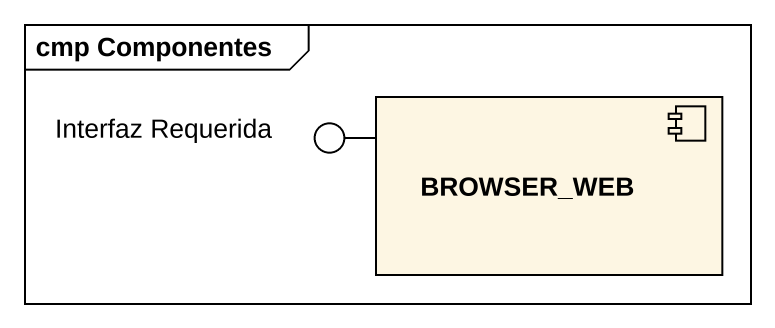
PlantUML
@startuml
mainframe cmp Componentes
() "Interfaz Requerida" as Interfaz_Requerida
component BROWSER_WEB
BROWSER_WEB -left- Interfaz_Requerida
@enduml
